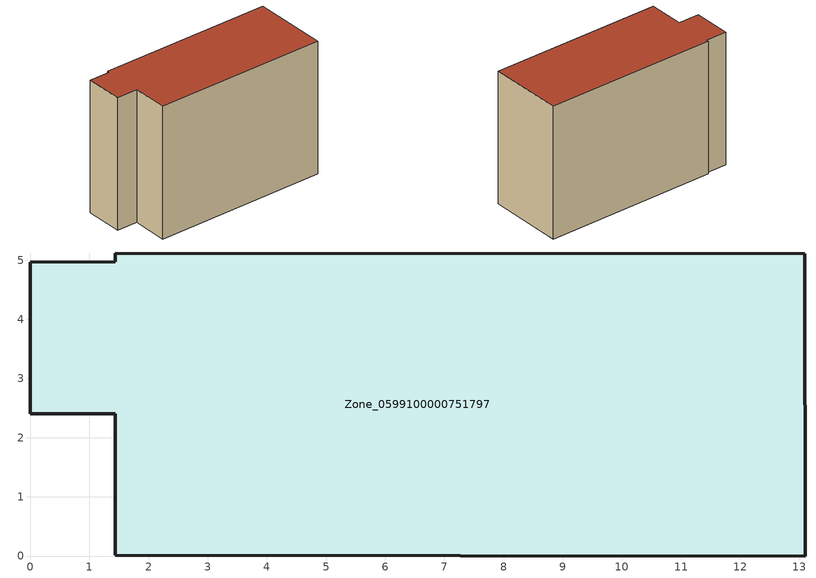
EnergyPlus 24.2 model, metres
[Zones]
Zone_0599100000751797
 floor ground (C_G): 1.44,2.4 0,2.4 0,4.97 1.44,4.97 1.44,5.12 13.09,5.11 13.1,0 1.44,0.01 z0
 wall outside (C_F): 1.44,4.97 0,4.97 0,2.4 1.44,2.4 1.44,0.01 13.1,0 13.09,5.11 1.44,5.12 1.44,4.97 z0:9.07
 roof outside (C_R): 1.44,2.4 1.44,0.01 13.1,0 13.09,5.11 1.44,5.12 1.44,4.97 0,4.97 0,2.4 z9.07
[BUILDING]
Pand.0599100000751797: North Axis=0; Terrain=City; Loads Convergence Tolerance Value=0.04; Temperature Convergence Tolerance Value=0.4; Solar Distribution=FullExterior; Maximum Number of Warmup Days=25; Minimum Number of Warmup Days=1
[Site:Location]
Rotterdam.The.Hague.AP_ZH_NLD Design_Conditions: Latitude=51.96; Longitude=4.45; Time Zone=1; Elevation=-4.5
[SITE:GROUNDTEMPERATURE:BUILDINGSURFACE]
18, 18, 18, 18, 18, 18, 18, 18, 18, 18, 18, 18
[MATERIAL] Thermal Absorptance=0.9; Solar Absorptance=0.7; Visible Absorptance=0.7
Name | Roughness | Thickness | Conductivity | Density | Specific Heat
G.TI.2006-2014 | MediumSmooth | 0.15 | 0.06 | 540 | 1210
F.TI.2006-2014 | Rough | 0.3 | 0.12 | 1920 | 840
R.TI.2006-2014 | MediumRough | 0.2 | 0.08 | 1500 | 1000
[CONSTRUCTION]
C_G: G.TI.2006-2014
C_F: F.TI.2006-2014
C_R: R.TI.2006-2014
[ZONE]
Zone_0599100000751797: Type=1; Multiplier=1; Ceiling Height=Autocalculate; Volume=Autocalculate; Floor Area=autocalculate; Part of Total Floor Area=Yes
[ZONEINFILTRATION:DESIGNFLOWRATE]
Infil_Zone_0599100000751797: Zone or ZoneList or Space or SpaceList=Zone_0599100000751797; Schedule=AlwaysOn; Design Flow Rate Calculation Method=Flow/Area; Flow Rate per Floor Area=0.0015; Constant Term Coefficient=1; Temperature Term Coefficient=0; Velocity Term Coefficient=0; Velocity Squared Term Coefficient=0
[HVACTEMPLATE:ZONE:IDEALLOADSAIRSYSTEM]
Zone_0599100000751797: Maximum Heating Supply Air Temperature=50; Minimum Cooling Supply Air Temperature=13; Maximum Heating Supply Air Humidity Ratio=0.0156; Minimum Cooling Supply Air Humidity Ratio=0.0077; Heating Limit=NoLimit; Cooling Limit=NoLimit; Dehumidification Control Type=ConstantSensibleHeatRatio; Cooling Sensible Heat Ratio=0.7; Dehumidification Setpoint=60; Humidification Control Type=None; Humidification Setpoint=30; Outdoor Air Method=None; Outdoor Air Flow Rate per Person=0.00944; Outdoor Air Flow Rate per Zone Floor Area=0; Outdoor Air Flow Rate per Zone=0; Demand Controlled Ventilation Type=None; Outdoor Air Economizer Type=NoEconomizer; Heat Recovery Type=None; Sensible Heat Recovery Effectiveness=0.7; Latent Heat Recovery Effectiveness=0.65
[ZONECONTROL:THERMOSTAT]
ThermostatControl_Zone_0599100000751797: Zone or ZoneList=Zone_0599100000751797; Control Type Schedule=DualSetpointControlType; Control 1=Thermostat_Zone_0599100000751797; Temperature Difference Between Cutout And Setpoint=0
[THERMOSTATSETPOINT:DUALSETPOINT]
Thermostat_Zone_0599100000751797: Heating Setpoint Temperature Schedule=HeatingSetpoint_Zone_0599100000751797; Cooling Setpoint Temperature Schedule=CoolingSetpoint_Zone_0599100000751797
[SCHEDULE:COMPACT]
HeatingSetpoint_Zone_0599100000751797: Through: 12/31, For: AllDays, Until: 24:00, 21
CoolingSetpoint_Zone_0599100000751797: Through: 12/31, For: AllDays, Until: 24:00, 24
DualSetpointControlType: Through: 12/31, For: AllDays, Until: 24:00, 4
AlwaysOn: Through: 12/31, For: AllDays, Until: 24:00, 1
